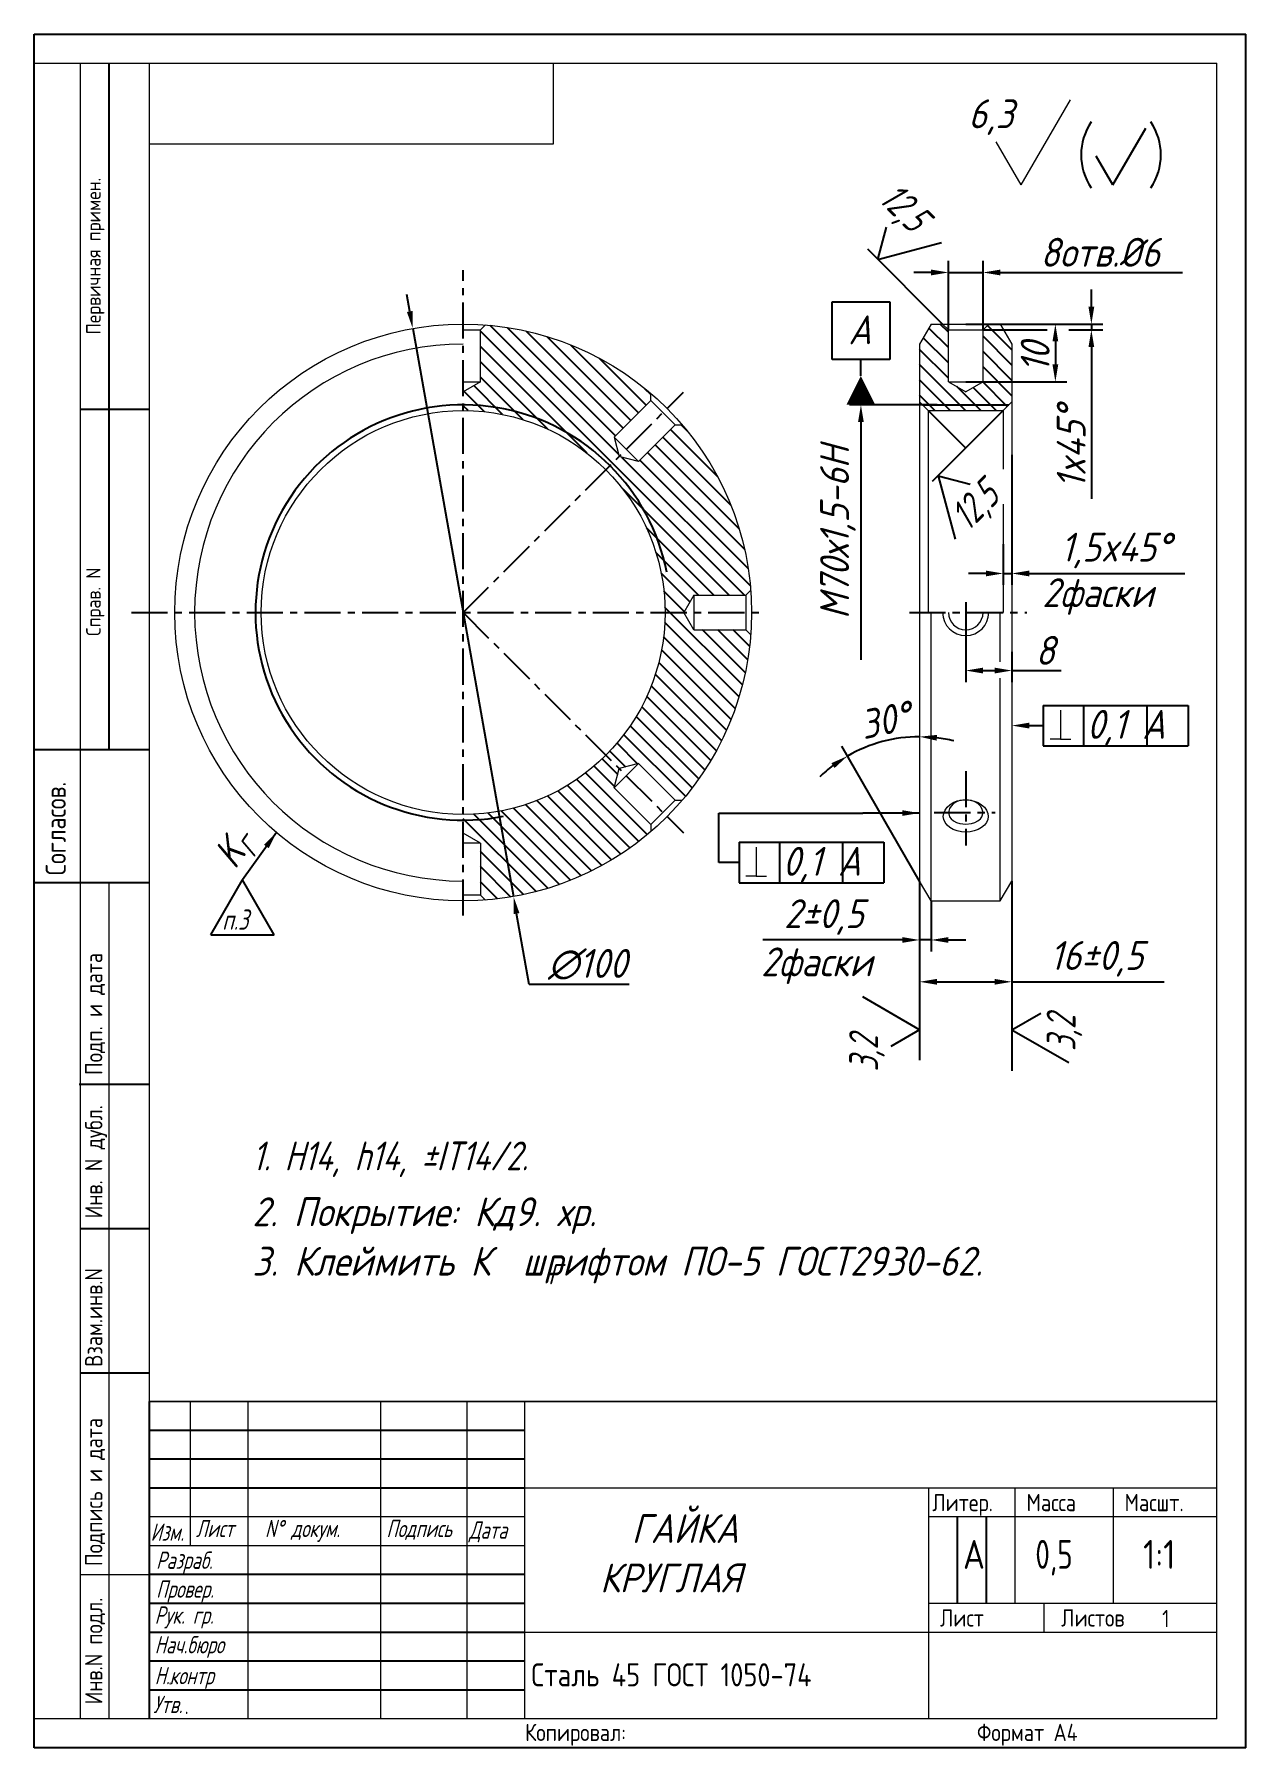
# Model space of a CAD drawing. Extents: x 2920 to 3130, y 0 to 297.
import ezdxf

# ---------------------------------------------------------------- set-up
doc = ezdxf.new("R2010")
doc.units = 0
doc.header["$MEASUREMENT"] = 0
doc.linetypes.add('CENTER', pattern=[2, 1.25, -0.25, 0.25, -0.25])
doc.layers.get('0').update_dxf_attribs({"linetype": 'CONTINUOUS'})
doc.layers.get('DEFPOINTS').update_dxf_attribs({"linetype": 'CONTINUOUS'})
doc.layers.add('TOST', color=110, linetype='CONTINUOUS', lineweight=20)
doc.styles.get("Standard").update_dxf_attribs({"font": 'simplex.shx', "width": 0.85, "oblique": 15, "height": 5})
doc.dimstyles.get("Standard").update_dxf_attribs({"dimtxt": 5, "dimasz": 3, "dimexe": 2, "dimexo": 0, "dimgap": 1, "dimtad": 1, "dimdec": 0, "dimdsep": 46, "dimlunit": 6, "dimtxsty": 'STANDARD', "dimcen": 0.09, "dimclrt": 7, "dimadec": 0, "dimazin": 0, "dimtfac": 1, "dimtdec": 0, "dimtmove": 0, "dimatfit": 3, "dimfxl": 1, "dimtolj": 1, "dimtzin": 0, "dimarcsym": 0})

# ---------------------------------------------------------------- blocks, each defined once
blk = doc.blocks.new('*D84')
at = {"color": 0, "lineweight": -2, "transparency": 16777216}
for p, q in [((3073.56, 150.23), (3073.56, 130.76)), ((3089.56, 150.23), (3089.56, 130.76)), ((3076.56, 132.76), (3086.56, 132.76)), ((3089.56, 132.76), (3115.94, 132.76))]:
    blk.add_line(p, q, dxfattribs=at)
at = {"color": 0, "transparency": 16777216}
for points in [[(3076.56, 133.26), (3076.56, 132.26), (3073.56, 132.76)], [(3086.56, 133.26), (3086.56, 132.26), (3089.56, 132.76)]]:
    blk.add_solid(points, dxfattribs=at)
at = {"layer": 'DEFPOINTS', "color": 0, "transparency": 16777216}
for p in [(3073.56, 150.23), (3089.56, 150.23), (3089.56, 132.76)]:
    blk.add_point(p, dxfattribs=at)
at = {"color": 7, "transparency": 16777216, "insert": (3104.25, 136.74), "char_height": 5, "attachment_point": 5}
blk.add_mtext('\\A1;16%%p0,5', dxfattribs=at)
blk = doc.blocks.new('*D85')
at = {"color": 0, "lineweight": -2, "transparency": 16777216}
for p, q in [((3073.56, 150.23), (3073.56, 138.01)), ((3075.56, 146.77), (3075.56, 138.01)), ((3070.56, 140.01), (3046.41, 140.01)), ((3075.56, 140.01), (3073.56, 140.01)), ((3078.56, 140.01), (3081.56, 140.01))]:
    blk.add_line(p, q, dxfattribs=at)
at = {"color": 0, "transparency": 16777216}
for points in [[(3070.56, 140.51), (3070.56, 139.51), (3073.56, 140.01)], [(3078.56, 140.51), (3078.56, 139.51), (3075.56, 140.01)]]:
    blk.add_solid(points, dxfattribs=at)
at = {"layer": 'DEFPOINTS', "color": 0, "transparency": 16777216}
for p in [(3073.56, 150.23), (3075.56, 146.77), (3075.56, 140.01)]:
    blk.add_point(p, dxfattribs=at)
at = {"color": 7, "transparency": 16777216, "insert": (3056.98, 143.98), "char_height": 5, "attachment_point": 5}
blk.add_mtext('\\A1;2%%p0,5', dxfattribs=at)
blk = doc.blocks.new('*D86')
at = {"layer": 'DEFPOINTS', "color": 0, "transparency": 16777216}
for p in [(3073.56, 243.31), (3065.01, 173.73), (3073.56, 150.23), (3073.56, 150.23), (3075.56, 146.77)]:
    blk.add_point(p, dxfattribs=at)
at = {"layer": 'TOST', "color": 0, "lineweight": -2, "transparency": 16777216}
blk.add_line((3073.56, 150.23), (3060.06, 173.62), dxfattribs=at)
for start, end in [(90, 120), (76.2455, 83.1228), (126.8772, 133.7545)]:
    blk.add_arc((3073.56, 150.23), 25.01, start, end, dxfattribs=at)
at = {"layer": 'TOST', "color": 0, "transparency": 16777216}
for points in [[(3076.52, 174.56), (3076.58, 175.56), (3073.56, 175.24)], [(3058.28, 170.66), (3058.83, 169.82), (3061.06, 171.89)]]:
    blk.add_solid(points, dxfattribs=at)
at = {"layer": 'TOST', "color": 7, "transparency": 16777216, "insert": (3067.56, 178.1), "char_height": 5, "attachment_point": 5, "rotation": 12.1541}
blk.add_mtext('\\A1;30°', dxfattribs=at)
blk = doc.blocks.new('*D87')
at = {"color": 0, "lineweight": -2, "transparency": 16777216}
for p, q in [((3075.56, 255.71), (3072.56, 255.71)), ((3078.56, 245.77), (3078.56, 257.71)), ((3078.56, 255.71), (3084.56, 255.71)), ((3084.56, 245.77), (3084.56, 257.71)), ((3087.56, 255.71), (3119.16, 255.71))]:
    blk.add_line(p, q, dxfattribs=at)
at = {"color": 0, "transparency": 16777216}
for points in [[(3075.56, 256.21), (3075.56, 255.21), (3078.56, 255.71)], [(3087.56, 256.21), (3087.56, 255.21), (3084.56, 255.71)]]:
    blk.add_solid(points, dxfattribs=at)
at = {"layer": 'DEFPOINTS', "color": 0, "transparency": 16777216}
for p in [(3084.56, 255.71), (3078.56, 245.77), (3084.56, 245.77)]:
    blk.add_point(p, dxfattribs=at)
at = {"color": 7, "transparency": 16777216, "insert": (3104.86, 259.21), "char_height": 5, "attachment_point": 5}
blk.add_mtext('\\A1;8отв.%%c6', dxfattribs=at)
blk = doc.blocks.new('*D88')
at = {"color": 0, "lineweight": -2, "transparency": 16777216}
for p, q in [((3081.56, 246.77), (3099.1, 246.77)), ((3097.1, 243.77), (3097.1, 239.77)), ((3081.56, 236.77), (3099.1, 236.77))]:
    blk.add_line(p, q, dxfattribs=at)
at = {"color": 0, "transparency": 16777216}
for points in [[(3096.6, 243.77), (3097.6, 243.77), (3097.1, 246.77)], [(3096.6, 239.77), (3097.6, 239.77), (3097.1, 236.77)]]:
    blk.add_solid(points, dxfattribs=at)
at = {"layer": 'DEFPOINTS', "color": 0, "transparency": 16777216}
for p in [(3081.56, 246.77), (3081.56, 236.77), (3097.1, 236.77)]:
    blk.add_point(p, dxfattribs=at)
at = {"color": 7, "transparency": 16777216, "insert": (3093.6, 241.02), "char_height": 5, "attachment_point": 5, "rotation": 90}
blk.add_mtext('\\A1;10', dxfattribs=at)
blk = doc.blocks.new('*D89')
at = {"color": 0, "lineweight": -2, "transparency": 16777216}
for p, q in [((3103.34, 249.77), (3103.34, 252.77)), ((3084.56, 246.77), (3105.34, 246.77)), ((3103.34, 246.77), (3103.34, 245.77)), ((3099.44, 245.77), (3105.34, 245.77)), ((3103.34, 242.77), (3103.34, 216.45))]:
    blk.add_line(p, q, dxfattribs=at)
at = {"color": 0, "transparency": 16777216}
for points in [[(3102.84, 249.77), (3103.84, 249.77), (3103.34, 246.77)], [(3102.84, 242.77), (3103.84, 242.77), (3103.34, 245.77)]]:
    blk.add_solid(points, dxfattribs=at)
at = {"layer": 'DEFPOINTS', "color": 0, "transparency": 16777216}
for p in [(3084.56, 246.77), (3099.44, 245.77), (3103.34, 245.77)]:
    blk.add_point(p, dxfattribs=at)
at = {"color": 7, "transparency": 16777216, "insert": (3099.84, 225.41), "char_height": 5, "attachment_point": 5, "rotation": 90}
blk.add_mtext('\\A1;1x45%%d', dxfattribs=at)
blk = doc.blocks.new('*D90')
at = {"color": 0, "lineweight": -2, "transparency": 16777216}
for p, q in [((3089.56, 224.09), (3089.56, 201.54)), ((3088.06, 208.61), (3088.06, 201.54)), ((3085.06, 203.54), (3082.06, 203.54)), ((3088.06, 203.54), (3089.56, 203.54)), ((3092.56, 203.54), (3119.54, 203.54))]:
    blk.add_line(p, q, dxfattribs=at)
at = {"color": 0, "transparency": 16777216}
for points in [[(3085.06, 204.04), (3085.06, 203.04), (3088.06, 203.54)], [(3092.56, 204.04), (3092.56, 203.04), (3089.56, 203.54)]]:
    blk.add_solid(points, dxfattribs=at)
at = {"layer": 'DEFPOINTS', "color": 0, "transparency": 16777216}
for p in [(3089.56, 224.09), (3088.06, 208.61), (3089.56, 203.54)]:
    blk.add_point(p, dxfattribs=at)
at = {"color": 7, "transparency": 16777216, "insert": (3107.55, 207.52), "char_height": 5, "attachment_point": 5}
blk.add_mtext('\\A1;1,5x45%%d', dxfattribs=at)
blk = doc.blocks.new('*D91')
at = {"color": 0, "lineweight": -2, "transparency": 16777216}
for p, q in [((3076.61, 232.77), (3061.39, 232.77)), ((3063.39, 229.77), (3063.39, 188.55))]:
    blk.add_line(p, q, dxfattribs=at)
at = {"color": 0, "transparency": 16777216}
blk.add_solid([(3062.89, 229.77), (3063.89, 229.77), (3063.39, 232.77)], dxfattribs=at)
at = {"layer": 'DEFPOINTS', "color": 0, "transparency": 16777216}
for p in [(3076.61, 232.77), (3063.39, 188.55), (3076.61, 188.55)]:
    blk.add_point(p, dxfattribs=at)
at = {"color": 7, "transparency": 16777216, "insert": (3059.41, 210.66), "char_height": 5, "attachment_point": 5, "rotation": 90}
blk.add_mtext('\\A1;М70х1,5-6Н', dxfattribs=at)
blk = doc.blocks.new('_NONE')
at = {"color": 0, "linetype": 'ByBlock'}
blk.add_circle((0, 0), 0.25, dxfattribs=at)
blk = doc.blocks.new('*D92')
at = {"color": 0, "lineweight": -2, "transparency": 16777216}
for p, q in [((2985.18, 248.95), (2984.66, 251.91)), ((2985.71, 246), (3003.18, 147.54)), ((3005.89, 132.28), (3003.71, 144.59)), ((3023.21, 132.28), (3005.89, 132.28))]:
    blk.add_line(p, q, dxfattribs=at)
at = {"color": 0, "transparency": 16777216}
for points in [[(2985.68, 249.04), (2984.69, 248.87), (2985.71, 246)], [(3004.2, 144.67), (3003.21, 144.5), (3003.18, 147.54)]]:
    blk.add_solid(points, dxfattribs=at)
at = {"layer": 'DEFPOINTS', "color": 0, "transparency": 16777216}
for p in [(2985.71, 246), (3003.18, 147.54)]:
    blk.add_point(p, dxfattribs=at)
at = {"color": 7, "transparency": 16777216, "insert": (3015.99, 135.78), "char_height": 5, "attachment_point": 5}
blk.add_mtext('\\A1;∅100', dxfattribs=at)
blk = doc.blocks.new('*D93')
at = {"color": 0, "lineweight": -2, "transparency": 16777216}
for p, q in [((3081.56, 189.93), (3081.56, 184.71)), ((3089.56, 189.93), (3089.56, 184.71)), ((3084.56, 186.71), (3086.56, 186.71)), ((3089.56, 186.71), (3098.09, 186.71))]:
    blk.add_line(p, q, dxfattribs=at)
at = {"color": 0, "transparency": 16777216}
for points in [[(3084.56, 187.21), (3084.56, 186.21), (3081.56, 186.71)], [(3086.56, 187.21), (3086.56, 186.21), (3089.56, 186.71)]]:
    blk.add_solid(points, dxfattribs=at)
at = {"layer": 'DEFPOINTS', "color": 0, "transparency": 16777216}
for p in [(3081.56, 189.93), (3089.56, 189.93), (3089.56, 186.71)]:
    blk.add_point(p, dxfattribs=at)
at = {"color": 7, "transparency": 16777216, "insert": (3095.33, 190.21), "char_height": 5, "attachment_point": 5}
blk.add_mtext('\\A1;8', dxfattribs=at)

msp = doc.modelspace()

# ---------------------------------------------------------------- hatches: boundary and pattern name
h = msp.add_hatch()
h.set_pattern_fill('ANSI31', scale=15, angle=90, style=0)
h.paths.add_polyline_path([(3026.97, 158.8), (3026.97, 160), (3020.61, 166.36), (3021.5, 169.71), (3019.19, 172.02, -0.198912), (2994.44, 161.77), (2994.44, 158.5), (2997.44, 156.77), (2997.44, 147.77), (2998.3, 146.92, 0.15912)])
h.paths.add_polyline_path([(3044.3, 192.92), (3043.44, 193.77), (3034.44, 193.77), (3032.71, 196.77), (3029.44, 196.77, -0.198912), (3019.19, 172.02), (3021.5, 169.71), (3024.85, 170.61), (3031.21, 164.24), (3032.42, 164.24, 0.15912)])
h.paths.add_polyline_path([(3029.44, 196.77), (3032.71, 196.77), (3034.44, 199.77), (3043.44, 199.77), (3044.3, 200.62, 0.15912), (3032.42, 229.3), (3031.21, 229.3), (3024.85, 222.93), (3021.5, 223.83), (3019.19, 221.52, -0.198912)])
h.paths.add_polyline_path([(3026.97, 233.54), (3026.97, 234.74, 0.15912), (2998.3, 246.62), (2997.44, 245.77), (2997.44, 236.77), (2994.44, 235.04), (2994.44, 232.77, -0.198912), (3019.9, 222.23), (3021.5, 223.83), (3020.61, 227.18)])
h.paths.add_polyline_path([(3019.19, 221.52), (3019.9, 222.23, 0.198912), (2994.44, 232.77), (2994.44, 231.77, -0.198912)])
h = msp.add_hatch()
h.set_pattern_fill('ANSI31', scale=15, angle=90, style=0)
h.set_pattern_definition([(135, (14.6398, 0), (-1.3258252, -1.3258252), [])])
h.paths.add_polyline_path([(3073.56, 233.27), (3074.06, 232.77), (3089.06, 232.77), (3089.56, 233.27), (3089.56, 243.31), (3087.56, 246.77), (3085.56, 246.77), (3084.56, 245.77), (3084.56, 236.77), (3081.56, 235.04), (3078.56, 236.77), (3078.56, 245.77), (3077.56, 246.77), (3075.56, 246.77), (3073.56, 243.31)])
h.paths.add_polyline_path([(3074.06, 232.77), (3075.06, 231.77), (3088.06, 231.77), (3089.06, 232.77)])

# ---------------------------------------------------------------- linework, layer by layer
at = {"color": 7}
for p, q in [((2920.1, 297), (3130.1, 297)), ((2920.1, 0), (2920.1, 297)), ((3130.1, 0), (3130.1, 297)), ((2933.1, 173), (2933.1, 292)), ((3107.09, 270.88), (3112.78, 280.74)), ((3107.09, 270.88), (3104.2, 275.88)), ((3066.35, 257.97), (3067.84, 263.55)), ((3077.56, 246.77), (3064.6, 259.73)), ((3066.35, 257.97), (3077.34, 260.92)), ((3058.39, 240.63), (3058.39, 250.63)), ((3058.39, 250.63), (3068.39, 250.63)), ((3068.39, 250.63), (3068.39, 240.63)), ((3084.56, 245.77), (3095.67, 245.77)), ((3063.39, 240.63), (3058.39, 240.63)), ((3063.39, 237.77), (3063.39, 240.63)), ((3068.39, 240.63), (3063.39, 240.63)), ((2928.1, 232), (2940.1, 232)), ((3074.06, 232.77), (3089.06, 232.77)), ((3075.06, 231.77), (3081.56, 225.27)), ((3088.06, 231.77), (3075.75, 219.46)), ((3076.76, 220.48), (3079.71, 209.49)), ((3076.76, 220.48), (3082.34, 218.99)), ((3081.56, 198.57), (3081.56, 188.23)), ((3095, 180.67), (3120.12, 180.67)), ((3095, 180.67), (3095, 173.67)), ((3102, 180.67), (3102, 173.67)), ((3112.95, 180.67), (3112.95, 173.67)), ((3120.12, 180.67), (3120.12, 173.67)), ((2920.1, 173), (2940.1, 173)), ((3095, 173.67), (3120.12, 173.67)), ((3038.78, 153.44), (3038.78, 162.01)), ((3038.78, 162.01), (3063.74, 162.01)), ((3042.26, 156.94), (3067.38, 156.94)), ((3042.26, 156.94), (3042.26, 149.94)), ((3049.26, 156.94), (3049.26, 149.94)), ((3060.21, 156.94), (3060.21, 149.94)), ((3067.38, 156.94), (3067.38, 149.94)), ((3042.26, 153.44), (3038.78, 153.44)), ((2920.1, 150), (2940.1, 150)), ((2950.7, 140.89), (2956.2, 150.42)), ((2961.7, 140.89), (2956.2, 150.42)), ((3042.26, 149.94), (3067.38, 149.94)), ((2950.7, 140.89), (2961.7, 140.89)), ((3073.56, 130.76), (3073.56, 119.17)), ((3089.56, 130.76), (3089.56, 117.3)), ((3073.56, 124.45), (3063.7, 130.14)), ((3089.56, 124.45), (3094.56, 127.34)), ((3073.56, 124.45), (3068.56, 121.57)), ((3089.56, 124.45), (3099.42, 118.76)), ((2927.91, 115), (2940.1, 115)), ((2928.1, 90), (2940.1, 90)), ((2928.1, 65), (2940.1, 65)), ((2940.1, 5), (2940.1, 60)), ((3005.1, 55), (2940.1, 55)), ((3005.1, 50), (2940.1, 50)), ((3005.1, 45), (2940.1, 45)), ((3080.1, 40), (3080.1, 25)), ((3085.1, 40), (3085.1, 25)), ((3005.1, 30), (2940.1, 30)), ((3005.1, 25), (2940.1, 25)), ((3005.1, 20), (2940.1, 20)), ((3005.1, 15), (2940.1, 15)), ((3005.1, 10), (2940.1, 10)), ((3130.1, 0), (2920.1, 0))]:
    msp.add_line(p, q, dxfattribs=at)
at = {"color": 7, "linetype": 'CENTER', "ltscale": 5}
for p, q in [((2994.44, 144.26), (2994.44, 256.11)), ((2994.44, 196.77), (3032.63, 234.96)), ((2936.94, 196.77), (3046.92, 196.77)), ((2994.44, 196.77), (3032.63, 158.58)), ((3071.79, 196.77), (3092.18, 196.77)), ((3081.56, 169.28), (3081.56, 156.41)), ((3076.11, 162.08), (3086.66, 162.08))]:
    msp.add_line(p, q, dxfattribs=at)
at = {"color": 7}
msp.add_lwpolyline([(3063.39, 232.77, 5, 0, 0), (3063.39, 237.77, 0, 0, 0)], format="xyseb", dxfattribs=at)
msp.add_lwpolyline([(3092.56, 177.17), (3095, 177.17)], dxfattribs=at)
for centre, radius, start, end in [((3111.63, 276.09), 10.08, 145.452, 214.548), ((3105.32, 276.09), 10.08, 325.452, 34.548), ((2994.44, 196.77), 36, 11.2355, 281.2355)]:
    msp.add_arc(centre, radius, start, end, dxfattribs=at)
msp.add_solid([(3092.56, 176.67), (3089.56, 177.17), (3092.56, 177.67)], dxfattribs=at)
at = {"layer": 'TOST', "color": 7}
for p, q in [((2920.1, 292), (3125.1, 292)), ((2928.1, 5), (2928.1, 292)), ((2940.1, 5), (2940.1, 292)), ((3010.1, 278), (3010.1, 292)), ((3125.1, 5), (3125.1, 292)), ((3091.17, 270.88), (3099.7, 285.66)), ((2940.1, 278), (3010.1, 278)), ((3091.17, 270.88), (3086.84, 278.38)), ((2997.44, 245.77), (2998.3, 246.62)), ((3075.56, 246.77), (3073.56, 243.31)), ((3075.56, 246.77), (3087.56, 246.77)), ((3078.56, 245.77), (3077.56, 246.77)), ((3084.56, 245.77), (3085.56, 246.77)), ((3087.56, 246.77), (3089.56, 243.31)), ((2994.44, 245.77), (2997.44, 245.77)), ((2997.44, 236.77), (2997.44, 245.77)), ((3078.56, 236.77), (3078.56, 245.77)), ((3078.56, 245.77), (3084.56, 245.77)), ((3084.56, 236.77), (3084.56, 245.77)), ((3073.56, 243.31), (3073.56, 150.23)), ((3089.56, 243.31), (3089.56, 150.23)), ((2997.44, 236.77), (2994.44, 235.04)), ((2994.44, 236.77), (2997.44, 236.77)), ((3026.97, 233.54), (3026.97, 234.74)), ((3078.56, 236.77), (3081.56, 235.04)), ((3078.56, 236.77), (3084.56, 236.77)), ((3084.56, 236.77), (3081.56, 235.04)), ((3020.61, 227.18), (3026.97, 233.54)), ((3026.97, 233.54), (3031.21, 229.3)), ((3075.06, 231.77), (3073.56, 233.27)), ((3075.06, 231.77), (3088.06, 231.77)), ((3075.06, 231.77), (3075.06, 196.77)), ((3088.06, 231.77), (3089.56, 233.27)), ((3088.06, 231.77), (3088.06, 221.6)), ((3024.85, 222.93), (3031.21, 229.3)), ((3031.21, 229.3), (3032.42, 229.3)), ((3020.61, 227.18), (3021.5, 223.83)), ((3020.61, 227.18), (3024.85, 222.93)), ((3024.85, 222.93), (3021.5, 223.83)), ((3088.06, 215.54), (3088.06, 196.77)), ((3034.44, 199.77), (3032.71, 196.77)), ((3034.44, 199.77), (3043.44, 199.77)), ((3034.44, 199.77), (3034.44, 193.77)), ((3043.44, 199.77), (3044.3, 200.62)), ((3043.44, 199.77), (3043.44, 193.77)), ((3034.44, 193.77), (3032.71, 196.77)), ((3075.56, 146.77), (3075.56, 196.77)), ((3087.56, 188.23), (3087.56, 196.77)), ((3034.44, 193.77), (3043.44, 193.77)), ((3043.44, 193.77), (3044.3, 192.92)), ((3087.56, 146.77), (3087.56, 185.41)), ((3097.99, 179.82), (3097.99, 174.82)), ((3097.99, 174.82), (3096.19, 174.82)), ((3097.99, 174.82), (3099.78, 174.82)), ((3024.85, 170.61), (3020.61, 166.36)), ((3020.61, 166.36), (3021.5, 169.71)), ((3024.85, 170.61), (3021.5, 169.71)), ((3024.85, 170.61), (3031.21, 164.24)), ((3020.61, 166.36), (3026.97, 160)), ((3031.21, 164.24), (3026.97, 160)), ((3031.21, 164.24), (3032.42, 164.24)), ((2997.44, 156.77), (2994.44, 158.5)), ((3026.97, 160), (3026.97, 158.8)), ((2997.44, 156.77), (2994.44, 156.77)), ((2997.44, 156.77), (2997.44, 147.77)), ((3045.25, 156.09), (3045.25, 151.08)), ((2933.1, 5), (2933.1, 150)), ((3045.25, 151.08), (3043.46, 151.08)), ((3045.25, 151.08), (3047.04, 151.08)), ((3075.56, 146.77), (3073.56, 150.23)), ((3087.56, 146.77), (3089.56, 150.23)), ((2997.44, 147.77), (2994.44, 147.77)), ((2997.44, 147.77), (2998.3, 146.92)), ((3075.56, 146.77), (3087.56, 146.77)), ((2940.1, 60), (3125.1, 60)), ((3125.1, 60), (2940.1, 60)), ((2940.1, 60), (2940.1, 5)), ((2947.1, 60), (2947.1, 35)), ((2957.1, 60), (2957.1, 5)), ((2980.1, 60), (2980.1, 5)), ((2995.1, 60), (2995.1, 5)), ((3005.1, 60), (3005.1, 5)), ((3125.1, 45), (3005.1, 45)), ((3075.1, 45), (3075.1, 5)), ((3090.1, 45), (3090.1, 25)), ((3107.1, 45), (3107.1, 25)), ((3005.1, 40), (2940.1, 40)), ((3125.1, 40), (3075.1, 40)), ((3005.1, 35), (2940.1, 35)), ((2928.1, 30), (2940.1, 30)), ((3125.1, 25), (3075.1, 25)), ((3095.1, 25), (3095.1, 20)), ((3125.1, 20), (3005.1, 20)), ((3125.1, 5), (2920.1, 5))]:
    msp.add_line(p, q, dxfattribs=at)
at = {"layer": 'TOST', "color": 7, "linetype": 'Continuous', "flags": 128}
for points in [[(3081.56, 164.33), (3082.31, 164.27), (3083.05, 164.09), (3083.72, 163.82), (3084.31, 163.45), (3084.79, 163.01), (3085.15, 162.5), (3085.37, 161.96), (3085.45, 161.41), (3085.37, 160.88), (3085.15, 160.36), (3084.79, 159.89), (3084.31, 159.49), (3083.72, 159.17), (3083.05, 158.92), (3082.31, 158.77), (3081.56, 158.72), (3080.8, 158.77), (3080.07, 158.92), (3079.39, 159.16), (3078.81, 159.49), (3078.33, 159.89), (3077.97, 160.36), (3077.75, 160.88), (3077.67, 161.42), (3077.75, 161.96), (3077.97, 162.5), (3078.33, 163.01), (3078.81, 163.45), (3079.4, 163.82), (3080.07, 164.1), (3080.81, 164.27), (3081.56, 164.33)], [(3081.56, 164.31), (3080.55, 164.18), (3079.99, 163.97), (3079.44, 163.64), (3079.01, 163.23), (3078.74, 162.81), (3078.56, 162.08), (3078.73, 161.38), (3079.01, 161), (3079.44, 160.64), (3079.98, 160.36), (3080.55, 160.18), (3081.56, 160.07), (3082.57, 160.18), (3083.13, 160.35), (3083.68, 160.64), (3084.11, 161), (3084.38, 161.38), (3084.56, 162.08), (3084.38, 162.81), (3084.11, 163.23), (3083.68, 163.64), (3083.13, 163.97), (3082.57, 164.18), (3081.56, 164.31)]]:
    msp.add_lwpolyline(points, dxfattribs=at)
at = {"layer": 'TOST', "color": 7}
for radius in [50, 35]:
    msp.add_circle((2994.44, 196.77), radius, dxfattribs=at)
for centre, radius, start, end in [((2994.44, 196.77), 46.54, 90, 270), ((3081.56, 196.77), 4, 180, 0), ((3081.56, 196.77), 3, 180, 0)]:
    msp.add_arc(centre, radius, start, end, dxfattribs=at)

# ---------------------------------------------------------------- texts
at = {"color": 7}
for s, height, width, p in [('Первичная примен.', 2.5, 0.85, (2931.6, 244.97)), ('Справ. N', 2.5, 0.85, (2931.6, 192.71)), ('Согласов.', 3.5, 0.8, (2925.57, 151.22)), ('Подп. и дата', 3, 0.8, (2931.91, 116.6)), ('Инв. N дубл.', 3, 0.8, (2931.91, 91.76)), ('Взам.инв.N', 3, 0.8, (2931.91, 66.03)), ('Подпись и дата', 3, 0.8, (2931.91, 31.48)), ('Инв.N подл.', 3, 0.8, (2931.91, 7.52))]:
    msp.add_text(s, height=height, rotation=90, dxfattribs=dict(at, width=width)).set_placement(p)
at = {"color": 7, "oblique": 15, "width": 0.7}
for s, p in [('Изм.', (2940.26, 35.87)), ('Лист', (2948.1, 36.5)), ('N%%d докум.', (2960.1, 36.5)), ('Подпись', (2981.14, 36.5)), ('Дата', (2995.47, 36.22)), ('Разраб.', (2941.22, 31)), ('Провер.', (2941.22, 26)), ('Рук. гр.', (2940.98, 21.49)), ('Нач.бюро', (2940.98, 16.36)), ('Н.контр', (2940.98, 11)), ('Утв.', (2940.74, 6))]:
    msp.add_text(s, height=3, dxfattribs=at).set_placement(p)
at = {"color": 7, "width": 0.7}
for p in [(2943.33, 10.91), (2946.2, 5.85)]:
    msp.add_text('.', height=3, dxfattribs=at).set_placement(p)
at = {"layer": 'TOST', "color": 7, "oblique": 15}
for s, height, width, p in [('6,3', 5, 0.85, (3082.02, 280.71)), ('A', 5, 0.85, (3061.21, 243.27)), ('2фаски', 5, 0.85, (3094.83, 197.71)), ('0,1 A', 5, 0.85, (3102.57, 174.88)), ('0,1 A', 5, 0.85, (3049.83, 151.15)), ('п.3', 3.5, 0.7, (2952.67, 141.79)), ('2фаски', 5, 0.85, (3046.09, 133.72)), ('1. H14, h14, %%pIT14/2.', 5, 0.75, (2957.9, 100.08)), ('2. Покрытие: Кд9. хр.', 5, 0.85, (2957.9, 90.4)), ('3. Клеймить К  шрифтом ПО-5 ГОСТ2930-62.', 5, 0.85, (2957.9, 81.83)), ('Г', 3.5, 0.85, (3009.13, 80.33)), ('ГАЙКА', 5, 0.85, (3023.64, 35.5)), ('КРУГЛАЯ', 5, 0.85, (3018.17, 26.93))]:
    msp.add_text(s, height=height, dxfattribs=dict(at, width=width)).set_placement(p)
for s, height, rotation, width, p in [('12,5', 5, 315, 0.7, (3066.31, 268.2)), ('12,5', 5, 45, 0.7, (3081.94, 210.71)), ('K', 5, 55.2871, 0.85, (2954.91, 152.07)), ('Г', 3.5, 55.2871, 0.85, (2958.09, 154.09)), ('3,2', 5, 90, 0.7, (3100.59, 120.75)), ('3,2', 5, 90, 0.7, (3066.36, 117.2))]:
    msp.add_text(s, height=height, rotation=rotation, dxfattribs=dict(at, width=width)).set_placement(p)
at = {"layer": 'TOST', "color": 7}
for s, height, width, p in [('Литер.', 3, 0.81, (3075.76, 41)), ('Масса', 3, 0.81, (3092.1, 41)), ('Масшт.', 3, 0.81, (3109.1, 41)), ('А', 5, 0.81, (3081.1, 31.01)), ('0,5', 5, 0.71, (3093.62, 31.01)), ('1:1', 5, 0.81, (3112.31, 31.01)), ('Лист', 3, 0.81, (3077.1, 21)), ('Листов', 3, 0.81, (3098.1, 21)), ('1', 3, 0.81, (3115.61, 20.88)), ('Сталь 45 ГОСТ 1050-74', 4, 0.8, (3006.27, 10.64)), ('Копировал:', 3, 0.81, (3005.18, 1.16)), ('Формат А4', 3, 0.81, (3083.51, 1.16))]:
    msp.add_text(s, height=height, dxfattribs=dict(at, width=width)).set_placement(p)

# ---------------------------------------------------------------- dimensions: what is measured, and where the dimension line sits
at = {"color": 7}
for base, p1, p2, text, picture, middle in [((3084.56, 255.71), (3078.56, 245.77), (3084.56, 245.77), '8отв.%%c<>', '*D87', (3104.86, 255.71)), ((3075.56, 140.01), (3073.56, 150.23), (3075.56, 146.77), '<>%%p0,5', '*D85', (3056.98, 140.01)), ((3089.56, 132.76), (3073.56, 150.23), (3089.56, 150.23), '<>%%p0,5', '*D84', (3104.25, 132.76))]:
    dim = msp.add_linear_dim(base=base, p1=p1, p2=p2, text=text, dimstyle='STANDARD', dxfattribs=at)
    dim.commit()
    dim.dimension.update_dxf_attribs({"geometry": picture, "text_midpoint": middle, "dimtype": 160})
dim = msp.add_linear_dim(base=(3103.34, 245.77), p1=(3084.56, 246.77), p2=(3099.44, 245.77), angle=90, text='<>x45%%d', dimstyle='STANDARD', dxfattribs=at)
dim.commit()
dim.dimension.update_dxf_attribs({"geometry": '*D89', "text_midpoint": (3103.34, 225.41), "dimtype": 160})
dim = msp.add_diameter_dim_2p(p1=(2985.71, 246), p2=(3003.18, 147.54), dimstyle='STANDARD', override={"dimtih": 1, "dimtoh": 1}, dxfattribs=at)
dim.commit()
dim.dimension.update_dxf_attribs({"geometry": '*D92', "text_midpoint": (3015.99, 132.28), "dimtype": 163})
dim = msp.add_linear_dim(base=(3097.1, 236.77), p1=(3081.56, 246.77), p2=(3081.56, 236.77), angle=90, dimstyle='STANDARD', dxfattribs=at)
dim.commit()
dim.dimension.update_dxf_attribs({"geometry": '*D88', "text_midpoint": (3097.1, 241.02), "dimtype": 160})
dim = msp.add_linear_dim(base=(3063.39, 188.55), p1=(3076.61, 232.77), p2=(3076.61, 188.55), angle=90, text='М70х1,5-6Н', dimstyle='STANDARD', override={"dimblk2": 'NONE', "dimsah": 1, "dimse2": 1}, dxfattribs=at)
dim.commit()
dim.dimension.update_dxf_attribs({"geometry": '*D91', "text_midpoint": (3063.39, 210.66), "dimtype": 160})
dim = msp.add_linear_dim(base=(3089.56, 203.54), p1=(3088.06, 208.61), p2=(3089.56, 224.09), text='<>x45%%d', dimstyle='STANDARD', override={"dimdec": 1}, dxfattribs=at)
dim.commit()
dim.dimension.update_dxf_attribs({"geometry": '*D90', "text_midpoint": (3107.55, 203.54), "dimtype": 160})
dim = msp.add_linear_dim(base=(3089.56, 186.71), p1=(3081.56, 189.93), p2=(3089.56, 189.93), dimstyle='STANDARD', dxfattribs=at)
dim.commit()
dim.dimension.update_dxf_attribs({"geometry": '*D93', "text_midpoint": (3095.33, 186.71), "dimtype": 160})
at = {"layer": 'TOST', "color": 7}
dim = msp.add_angular_dim_2l(base=(3065.01, 173.73), line1=((3073.56, 243.31), (3073.56, 150.23)), line2=((3075.56, 146.77), (3073.56, 150.23)), dimstyle='STANDARD', override={"dimazin": 2}, dxfattribs=at)
dim.commit()
dim.dimension.update_dxf_attribs({"geometry": '*D86', "text_midpoint": (3068.29, 174.68), "dimtype": 162})

# ---------------------------------------------------------------- leaders
at = {"color": 7}
for points in [[(3073.56, 162.01), (3063.74, 162.01)], [(2962.09, 158.65), (2956.2, 150.42)]]:
    msp.add_leader(points, dimstyle='STANDARD', dxfattribs=at)

doc.saveas('drawing.dxf')
